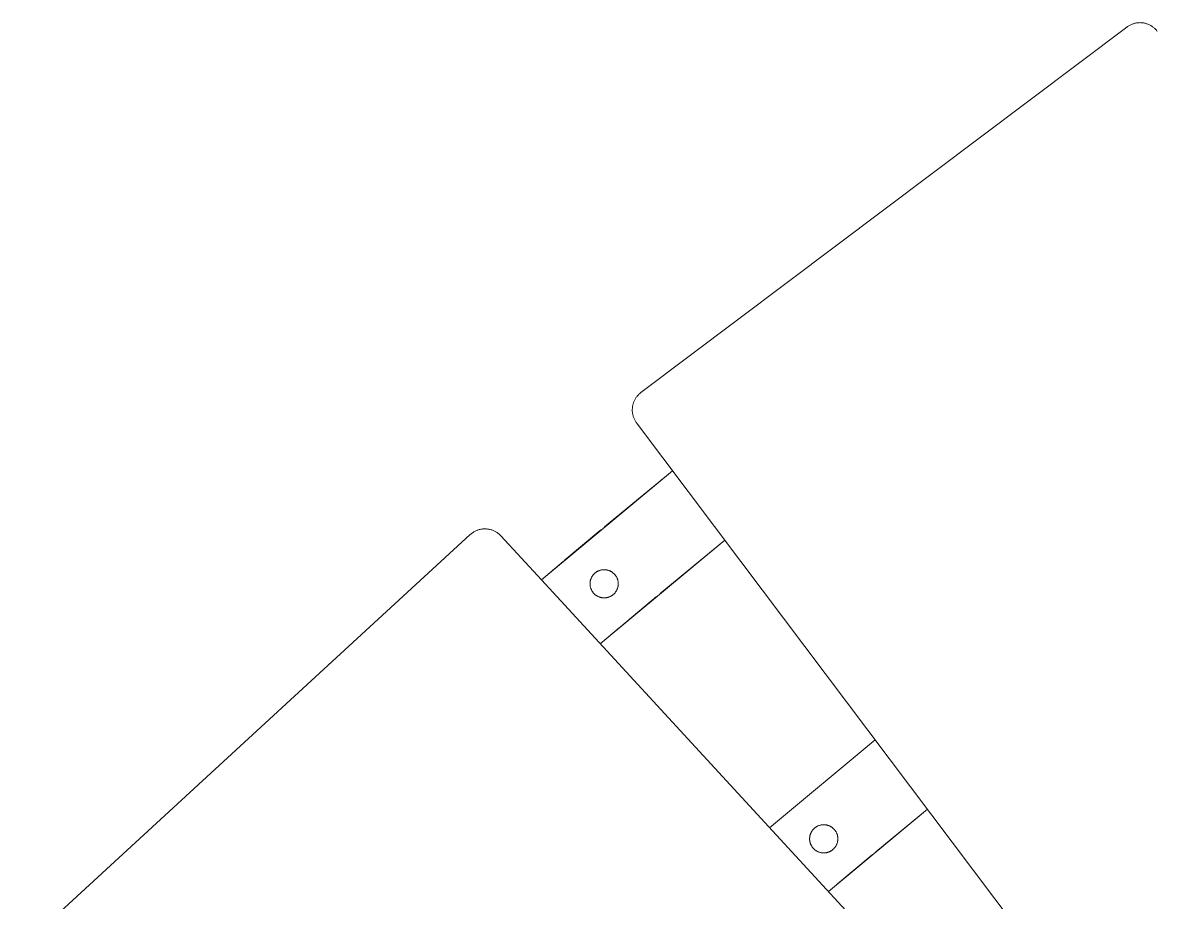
# Model space of a CAD drawing. Header units: millimetres. Extents: x -507 to 4570, y -12 to 3479.
# Drawn here: x -290.9 to -81.9, y 1392.8 to 1554.9 of the extents above; entities that cross this region are included whole.
import ezdxf

# ---------------------------------------------------------------- set-up
doc = ezdxf.new("R2010")
doc.units = ezdxf.units.MM
doc.layers.add('ZANO_R', color=7, linetype='Continuous', lineweight=0)

msp = doc.modelspace()

# ---------------------------------------------------------------- linework, layer by layer
at = {"layer": 'ZANO_R'}
for p, q in [((-86.94, 1554.47), (-86.81, 1554.53)), ((-86.81, 1554.53), (-86.69, 1554.59)), ((-86.69, 1554.59), (-86.56, 1554.64)), ((-86.56, 1554.64), (-86.43, 1554.69)), ((-86.43, 1554.69), (-86.3, 1554.73)), ((-86.3, 1554.73), (-86.17, 1554.77)), ((-86.17, 1554.77), (-86.04, 1554.81)), ((-86.04, 1554.81), (-85.91, 1554.83)), ((-85.91, 1554.83), (-85.77, 1554.86)), ((-85.77, 1554.86), (-85.64, 1554.88)), ((-85.64, 1554.88), (-85.5, 1554.9)), ((-85.5, 1554.9), (-85.37, 1554.91)), ((-85.37, 1554.91), (-85.23, 1554.91)), ((-85.23, 1554.91), (-85.09, 1554.92)), ((-85.09, 1554.92), (-84.96, 1554.91)), ((-84.96, 1554.91), (-84.82, 1554.91)), ((-84.82, 1554.91), (-84.68, 1554.89)), ((-84.68, 1554.89), (-84.55, 1554.88)), ((-84.55, 1554.88), (-84.41, 1554.86)), ((-84.41, 1554.86), (-84.28, 1554.83)), ((-84.28, 1554.83), (-84.15, 1554.8)), ((-84.15, 1554.8), (-84.01, 1554.76)), ((-84.01, 1554.76), (-83.88, 1554.72)), ((-83.88, 1554.72), (-83.75, 1554.68)), ((-83.75, 1554.68), (-83.63, 1554.63)), ((-83.63, 1554.63), (-83.5, 1554.58)), ((-83.5, 1554.58), (-83.38, 1554.52)), ((-83.38, 1554.52), (-83.25, 1554.46)), ((-177, 1486.76), (-87.51, 1554.11)), ((-87.51, 1554.11), (-87.4, 1554.19)), ((-87.4, 1554.19), (-87.29, 1554.27)), ((-87.29, 1554.27), (-87.17, 1554.34)), ((-87.17, 1554.34), (-87.06, 1554.41)), ((-87.06, 1554.41), (-86.94, 1554.47)), ((-83.25, 1554.46), (-83.13, 1554.4)), ((-83.13, 1554.4), (-83.02, 1554.33)), ((-83.02, 1554.33), (-82.9, 1554.25)), ((-82.9, 1554.25), (-82.79, 1554.18)), ((-82.79, 1554.18), (-82.68, 1554.09)), ((-82.68, 1554.09), (-82.57, 1554.01)), ((-82.57, 1554.01), (-82.47, 1553.92)), ((-82.47, 1553.92), (-82.37, 1553.83)), ((-82.37, 1553.83), (-82.27, 1553.73)), ((-82.27, 1553.73), (-82.17, 1553.64)), ((-82.17, 1553.64), (-82.08, 1553.53)), ((-82.08, 1553.53), (-82, 1553.43)), ((-82, 1553.43), (-81.91, 1553.32)), ((-178.07, 1485.54), (-178, 1485.65)), ((-178, 1485.65), (-177.93, 1485.77)), ((-177.93, 1485.77), (-177.85, 1485.88)), ((-177.85, 1485.88), (-177.77, 1485.99)), ((-177.77, 1485.99), (-177.69, 1486.1)), ((-177.69, 1486.1), (-177.6, 1486.2)), ((-177.6, 1486.2), (-177.51, 1486.3)), ((-177.51, 1486.3), (-177.41, 1486.4)), ((-177.41, 1486.4), (-177.31, 1486.5)), ((-177.31, 1486.5), (-177.21, 1486.59)), ((-177.21, 1486.59), (-177.11, 1486.68)), ((-177.11, 1486.68), (-177, 1486.76)), ((-178.59, 1483.72), (-178.58, 1483.85)), ((-178.59, 1483.58), (-178.59, 1483.72)), ((-178.59, 1483.44), (-178.59, 1483.58)), ((-178.58, 1483.85), (-178.57, 1483.99)), ((-178.57, 1483.99), (-178.55, 1484.12)), ((-178.55, 1484.12), (-178.53, 1484.26)), ((-178.53, 1484.26), (-178.51, 1484.39)), ((-178.51, 1484.39), (-178.48, 1484.53)), ((-178.48, 1484.53), (-178.44, 1484.66)), ((-178.44, 1484.66), (-178.4, 1484.79)), ((-178.4, 1484.79), (-178.36, 1484.92)), ((-178.36, 1484.92), (-178.31, 1485.04)), ((-178.31, 1485.04), (-178.26, 1485.17)), ((-178.26, 1485.17), (-178.2, 1485.29)), ((-178.2, 1485.29), (-178.14, 1485.42)), ((-178.14, 1485.42), (-178.07, 1485.54)), ((-178.59, 1483.31), (-178.59, 1483.44)), ((-178.57, 1483.17), (-178.59, 1483.31)), ((-178.56, 1483.03), (-178.57, 1483.17)), ((-178.54, 1482.9), (-178.56, 1483.03)), ((-178.51, 1482.76), (-178.54, 1482.9)), ((-178.48, 1482.63), (-178.51, 1482.76)), ((-178.45, 1482.5), (-178.48, 1482.63)), ((-178.41, 1482.37), (-178.45, 1482.5)), ((-178.37, 1482.24), (-178.41, 1482.37)), ((-178.32, 1482.11), (-178.37, 1482.24)), ((-178.27, 1481.98), (-178.32, 1482.11)), ((-178.21, 1481.86), (-178.27, 1481.98)), ((-178.15, 1481.74), (-178.21, 1481.86)), ((-178.09, 1481.62), (-178.15, 1481.74)), ((-178.02, 1481.5), (-178.09, 1481.62)), ((-177.95, 1481.38), (-178.02, 1481.5)), ((-177.87, 1481.27), (-177.95, 1481.38)), ((-177.79, 1481.16), (-177.87, 1481.27)), ((-177.79, 1481.16), (-158.59, 1455.65)), ((-195.32, 1452.24), (-171.17, 1472.36)), ((-183.71, 1462.02), (-171.17, 1472.36)), ((-290.85, 1384.75), (-208.43, 1460.58)), ((-208.43, 1460.58), (-208.33, 1460.67)), ((-208.33, 1460.67), (-208.22, 1460.76)), ((-208.22, 1460.76), (-208.11, 1460.84)), ((-208.11, 1460.84), (-208, 1460.92)), ((-208, 1460.92), (-207.89, 1461)), ((-207.89, 1461), (-207.77, 1461.07)), ((-207.77, 1461.07), (-207.66, 1461.14)), ((-207.66, 1461.14), (-207.54, 1461.2)), ((-207.54, 1461.2), (-207.41, 1461.26)), ((-207.41, 1461.26), (-207.29, 1461.32)), ((-207.29, 1461.32), (-207.16, 1461.37)), ((-207.16, 1461.37), (-207.03, 1461.42)), ((-207.03, 1461.42), (-206.9, 1461.46)), ((-206.9, 1461.46), (-206.77, 1461.5)), ((-206.77, 1461.5), (-206.64, 1461.53)), ((-206.64, 1461.53), (-206.51, 1461.56)), ((-206.51, 1461.56), (-206.37, 1461.58)), ((-206.37, 1461.58), (-206.24, 1461.6)), ((-206.24, 1461.6), (-206.1, 1461.62)), ((-206.1, 1461.62), (-205.96, 1461.63)), ((-205.96, 1461.63), (-205.83, 1461.64)), ((-205.83, 1461.64), (-205.69, 1461.64)), ((-205.69, 1461.64), (-205.56, 1461.63)), ((-205.56, 1461.63), (-205.42, 1461.63)), ((-205.42, 1461.63), (-205.28, 1461.61)), ((-205.28, 1461.61), (-205.15, 1461.6)), ((-205.15, 1461.6), (-205.01, 1461.57)), ((-205.01, 1461.57), (-204.88, 1461.55)), ((-204.88, 1461.55), (-204.75, 1461.52)), ((-204.75, 1461.52), (-204.61, 1461.48)), ((-204.61, 1461.48), (-204.48, 1461.44)), ((-204.48, 1461.44), (-204.35, 1461.4)), ((-204.35, 1461.4), (-204.23, 1461.35)), ((-204.23, 1461.35), (-204.1, 1461.29)), ((-204.1, 1461.29), (-203.98, 1461.24)), ((-203.98, 1461.24), (-203.86, 1461.17)), ((-203.86, 1461.17), (-203.74, 1461.11)), ((-203.74, 1461.11), (-203.62, 1461.04)), ((-203.62, 1461.04), (-203.5, 1460.96)), ((-203.5, 1460.96), (-203.39, 1460.89)), ((-203.39, 1460.89), (-203.28, 1460.81)), ((-203.28, 1460.81), (-203.17, 1460.72)), ((-203.17, 1460.72), (-203.07, 1460.63)), ((-203.07, 1460.63), (-202.97, 1460.54)), ((-202.97, 1460.54), (-202.87, 1460.44)), ((-191.11, 1455.81), (-184.38, 1461.45)), ((-202.87, 1460.44), (-202.78, 1460.34)), ((-202.78, 1460.34), (-195.32, 1452.24)), ((-184.48, 1440.46), (-161.54, 1459.56)), ((-173.46, 1449.73), (-161.54, 1459.56)), ((-195.32, 1452.24), (-191.31, 1455.64)), ((-158.59, 1455.65), (-98.64, 1376)), ((-195.23, 1452.14), (-195.33, 1452.23)), ((-181.16, 1436.85), (-195.32, 1452.24)), ((-195.14, 1452.04), (-195.23, 1452.14)), ((-186.32, 1452.06), (-186.3, 1452.15)), ((-186.3, 1452.15), (-186.28, 1452.23)), ((-186.28, 1452.23), (-186.25, 1452.32)), ((-186.25, 1452.32), (-186.22, 1452.41)), ((-186.22, 1452.41), (-186.19, 1452.49)), ((-186.19, 1452.49), (-186.16, 1452.57)), ((-186.16, 1452.57), (-186.12, 1452.65)), ((-186.12, 1452.65), (-186.08, 1452.73)), ((-186.08, 1452.73), (-186.04, 1452.81)), ((-186.04, 1452.81), (-185.99, 1452.89)), ((-185.99, 1452.89), (-185.94, 1452.96)), ((-185.94, 1452.96), (-185.89, 1453.04)), ((-185.89, 1453.04), (-185.84, 1453.11)), ((-185.84, 1453.11), (-185.78, 1453.18)), ((-185.78, 1453.18), (-185.72, 1453.25)), ((-185.72, 1453.25), (-185.66, 1453.32)), ((-185.66, 1453.32), (-185.6, 1453.38)), ((-185.6, 1453.38), (-185.53, 1453.44)), ((-185.53, 1453.44), (-185.47, 1453.5)), ((-185.47, 1453.5), (-185.4, 1453.56)), ((-185.4, 1453.56), (-185.33, 1453.61)), ((-185.33, 1453.61), (-185.25, 1453.66)), ((-185.25, 1453.66), (-185.18, 1453.71)), ((-185.18, 1453.71), (-185.1, 1453.76)), ((-185.1, 1453.76), (-185.02, 1453.81)), ((-185.02, 1453.81), (-184.95, 1453.85)), ((-184.95, 1453.85), (-184.86, 1453.89)), ((-184.86, 1453.89), (-184.78, 1453.92)), ((-184.78, 1453.92), (-184.7, 1453.96)), ((-184.7, 1453.96), (-184.61, 1453.99)), ((-184.61, 1453.99), (-184.53, 1454.01)), ((-184.53, 1454.01), (-184.44, 1454.04)), ((-184.44, 1454.04), (-184.36, 1454.06)), ((-184.36, 1454.06), (-184.27, 1454.08)), ((-184.27, 1454.08), (-184.18, 1454.09)), ((-184.18, 1454.09), (-184.09, 1454.11)), ((-184.09, 1454.11), (-184, 1454.12)), ((-184, 1454.12), (-183.91, 1454.12)), ((-183.91, 1454.12), (-183.82, 1454.12)), ((-183.82, 1454.12), (-183.73, 1454.12)), ((-183.73, 1454.12), (-183.64, 1454.12)), ((-183.64, 1454.12), (-183.55, 1454.12)), ((-183.55, 1454.12), (-183.46, 1454.11)), ((-183.46, 1454.11), (-183.37, 1454.09)), ((-183.37, 1454.09), (-183.29, 1454.08)), ((-183.29, 1454.08), (-183.2, 1454.06)), ((-183.2, 1454.06), (-183.11, 1454.04)), ((-183.11, 1454.04), (-183.02, 1454.01)), ((-183.02, 1454.01), (-182.94, 1453.99)), ((-182.94, 1453.99), (-182.85, 1453.96)), ((-182.85, 1453.96), (-182.77, 1453.92)), ((-182.77, 1453.92), (-182.69, 1453.89)), ((-182.69, 1453.89), (-182.61, 1453.85)), ((-182.61, 1453.85), (-182.53, 1453.81)), ((-182.53, 1453.81), (-182.45, 1453.76)), ((-182.45, 1453.76), (-182.37, 1453.71)), ((-182.37, 1453.71), (-182.3, 1453.66)), ((-182.3, 1453.66), (-182.23, 1453.61)), ((-182.23, 1453.61), (-182.16, 1453.56)), ((-182.16, 1453.56), (-182.09, 1453.5)), ((-182.09, 1453.5), (-182.02, 1453.44)), ((-182.02, 1453.44), (-181.95, 1453.38)), ((-181.95, 1453.38), (-181.89, 1453.32)), ((-181.89, 1453.32), (-181.83, 1453.25)), ((-181.83, 1453.25), (-181.77, 1453.18)), ((-181.77, 1453.18), (-181.72, 1453.11)), ((-181.72, 1453.11), (-181.66, 1453.04)), ((-181.66, 1453.04), (-181.61, 1452.96)), ((-181.61, 1452.96), (-181.56, 1452.89)), ((-181.56, 1452.89), (-181.52, 1452.81)), ((-181.52, 1452.81), (-181.47, 1452.73)), ((-181.47, 1452.73), (-181.43, 1452.65)), ((-181.43, 1452.65), (-181.4, 1452.57)), ((-181.4, 1452.57), (-181.36, 1452.49)), ((-181.36, 1452.49), (-181.33, 1452.41)), ((-181.33, 1452.41), (-181.3, 1452.32)), ((-181.3, 1452.32), (-181.28, 1452.23)), ((-181.28, 1452.23), (-181.25, 1452.15)), ((-181.25, 1452.15), (-181.23, 1452.06)), ((-186.38, 1451.61), (-186.37, 1451.7)), ((-186.38, 1451.53), (-186.38, 1451.61)), ((-186.38, 1451.44), (-186.38, 1451.53)), ((-186.37, 1451.35), (-186.38, 1451.44)), ((-186.37, 1451.7), (-186.36, 1451.79)), ((-186.36, 1451.26), (-186.37, 1451.35)), ((-186.36, 1451.79), (-186.35, 1451.88)), ((-186.35, 1451.17), (-186.36, 1451.26)), ((-186.35, 1451.88), (-186.34, 1451.97)), ((-186.34, 1451.08), (-186.35, 1451.17)), ((-186.34, 1451.97), (-186.32, 1452.06)), ((-186.32, 1450.99), (-186.34, 1451.08)), ((-186.3, 1450.9), (-186.32, 1450.99)), ((-186.28, 1450.82), (-186.3, 1450.9)), ((-186.25, 1450.73), (-186.28, 1450.82)), ((-186.22, 1450.65), (-186.25, 1450.73)), ((-186.19, 1450.56), (-186.22, 1450.65)), ((-186.16, 1450.48), (-186.19, 1450.56)), ((-186.12, 1450.4), (-186.16, 1450.48)), ((-186.08, 1450.32), (-186.12, 1450.4)), ((-186.04, 1450.24), (-186.08, 1450.32)), ((-185.99, 1450.16), (-186.04, 1450.24)), ((-185.94, 1450.09), (-185.99, 1450.16)), ((-185.89, 1450.01), (-185.94, 1450.09)), ((-181.61, 1450.09), (-181.66, 1450.01)), ((-181.56, 1450.16), (-181.61, 1450.09)), ((-181.52, 1450.24), (-181.56, 1450.16)), ((-181.47, 1450.32), (-181.52, 1450.24)), ((-181.43, 1450.4), (-181.47, 1450.32)), ((-181.4, 1450.48), (-181.43, 1450.4)), ((-181.36, 1450.56), (-181.4, 1450.48)), ((-181.33, 1450.65), (-181.36, 1450.56)), ((-181.3, 1450.73), (-181.33, 1450.65)), ((-181.28, 1450.82), (-181.3, 1450.73)), ((-181.25, 1450.9), (-181.28, 1450.82)), ((-181.23, 1450.99), (-181.25, 1450.9)), ((-181.23, 1452.06), (-181.22, 1451.97)), ((-181.22, 1451.08), (-181.23, 1450.99)), ((-181.22, 1451.97), (-181.2, 1451.88)), ((-181.2, 1451.17), (-181.22, 1451.08)), ((-181.2, 1451.88), (-181.19, 1451.79)), ((-181.19, 1451.26), (-181.2, 1451.17)), ((-181.19, 1451.79), (-181.18, 1451.7)), ((-181.18, 1451.35), (-181.19, 1451.26)), ((-181.18, 1451.7), (-181.18, 1451.61)), ((-181.18, 1451.61), (-181.18, 1451.53)), ((-181.18, 1451.53), (-181.18, 1451.44)), ((-181.18, 1451.44), (-181.18, 1451.35)), ((-185.84, 1449.94), (-185.89, 1450.01)), ((-185.78, 1449.87), (-185.84, 1449.94)), ((-185.72, 1449.8), (-185.78, 1449.87)), ((-185.66, 1449.73), (-185.72, 1449.8)), ((-185.6, 1449.67), (-185.66, 1449.73)), ((-185.53, 1449.61), (-185.6, 1449.67)), ((-185.47, 1449.55), (-185.53, 1449.61)), ((-185.4, 1449.49), (-185.47, 1449.55)), ((-185.33, 1449.44), (-185.4, 1449.49)), ((-185.25, 1449.39), (-185.33, 1449.44)), ((-185.18, 1449.34), (-185.25, 1449.39)), ((-185.1, 1449.29), (-185.18, 1449.34)), ((-185.02, 1449.24), (-185.1, 1449.29)), ((-184.95, 1449.2), (-185.02, 1449.24)), ((-184.86, 1449.16), (-184.95, 1449.2)), ((-184.78, 1449.13), (-184.86, 1449.16)), ((-184.7, 1449.09), (-184.78, 1449.13)), ((-184.61, 1449.06), (-184.7, 1449.09)), ((-184.53, 1449.04), (-184.61, 1449.06)), ((-184.44, 1449.01), (-184.53, 1449.04)), ((-184.36, 1448.99), (-184.44, 1449.01)), ((-184.27, 1448.97), (-184.36, 1448.99)), ((-184.18, 1448.96), (-184.27, 1448.97)), ((-184.09, 1448.94), (-184.18, 1448.96)), ((-184, 1448.93), (-184.09, 1448.94)), ((-183.91, 1448.93), (-184, 1448.93)), ((-183.82, 1448.93), (-183.91, 1448.93)), ((-183.73, 1448.93), (-183.82, 1448.93)), ((-183.64, 1448.93), (-183.73, 1448.93)), ((-183.55, 1448.93), (-183.64, 1448.93)), ((-183.46, 1448.94), (-183.55, 1448.93)), ((-183.37, 1448.96), (-183.46, 1448.94)), ((-183.29, 1448.97), (-183.37, 1448.96)), ((-183.2, 1448.99), (-183.29, 1448.97)), ((-183.11, 1449.01), (-183.2, 1448.99)), ((-183.02, 1449.04), (-183.11, 1449.01)), ((-182.94, 1449.06), (-183.02, 1449.04)), ((-182.85, 1449.09), (-182.94, 1449.06)), ((-182.77, 1449.13), (-182.85, 1449.09)), ((-182.69, 1449.16), (-182.77, 1449.13)), ((-182.61, 1449.2), (-182.69, 1449.16)), ((-182.53, 1449.24), (-182.61, 1449.2)), ((-182.45, 1449.29), (-182.53, 1449.24)), ((-182.37, 1449.34), (-182.45, 1449.29)), ((-182.3, 1449.39), (-182.37, 1449.34)), ((-182.23, 1449.44), (-182.3, 1449.39)), ((-182.16, 1449.49), (-182.23, 1449.44)), ((-182.09, 1449.55), (-182.16, 1449.49)), ((-182.02, 1449.61), (-182.09, 1449.55)), ((-181.95, 1449.67), (-182.02, 1449.61)), ((-181.89, 1449.73), (-181.95, 1449.67)), ((-181.83, 1449.8), (-181.89, 1449.73)), ((-181.77, 1449.87), (-181.83, 1449.8)), ((-181.72, 1449.94), (-181.77, 1449.87)), ((-181.66, 1450.01), (-181.72, 1449.94)), ((-180.78, 1443.59), (-174.13, 1449.17)), ((-184.48, 1440.46), (-180.99, 1443.42)), ((-113.66, 1363.49), (-181.16, 1436.85)), ((-153.31, 1406.58), (-133.85, 1422.78)), ((-142.46, 1394.79), (-124.22, 1409.99)), ((-133.77, 1402.1), (-124.22, 1409.99)), ((-145.4, 1406.11), (-145.34, 1406.18)), ((-145.34, 1406.18), (-145.28, 1406.25)), ((-145.28, 1406.25), (-145.22, 1406.31)), ((-145.22, 1406.31), (-145.16, 1406.38)), ((-145.16, 1406.38), (-145.09, 1406.44)), ((-145.09, 1406.44), (-145.03, 1406.5)), ((-145.03, 1406.5), (-144.96, 1406.56)), ((-144.96, 1406.56), (-144.89, 1406.61)), ((-144.89, 1406.61), (-144.81, 1406.66)), ((-144.81, 1406.66), (-144.74, 1406.71)), ((-144.74, 1406.71), (-144.66, 1406.76)), ((-144.66, 1406.76), (-144.58, 1406.81)), ((-144.58, 1406.81), (-144.5, 1406.85)), ((-144.5, 1406.85), (-144.42, 1406.89)), ((-144.42, 1406.89), (-144.34, 1406.92)), ((-144.34, 1406.92), (-144.26, 1406.96)), ((-144.26, 1406.96), (-144.17, 1406.99)), ((-144.17, 1406.99), (-144.09, 1407.01)), ((-144.09, 1407.01), (-144, 1407.04)), ((-144, 1407.04), (-143.91, 1407.06)), ((-143.91, 1407.06), (-143.83, 1407.08)), ((-143.83, 1407.08), (-143.74, 1407.09)), ((-143.74, 1407.09), (-143.65, 1407.11)), ((-143.65, 1407.11), (-143.56, 1407.11)), ((-143.56, 1407.11), (-143.47, 1407.12)), ((-143.47, 1407.12), (-143.38, 1407.12)), ((-143.38, 1407.12), (-143.29, 1407.12)), ((-143.29, 1407.12), (-143.2, 1407.12)), ((-143.2, 1407.12), (-143.11, 1407.11)), ((-143.11, 1407.11), (-143.02, 1407.11)), ((-143.02, 1407.11), (-142.93, 1407.09)), ((-142.93, 1407.09), (-142.85, 1407.08)), ((-142.85, 1407.08), (-142.76, 1407.06)), ((-142.76, 1407.06), (-142.67, 1407.04)), ((-142.67, 1407.04), (-142.58, 1407.01)), ((-142.58, 1407.01), (-142.5, 1406.99)), ((-142.5, 1406.99), (-142.41, 1406.96)), ((-142.41, 1406.96), (-142.33, 1406.92)), ((-142.33, 1406.92), (-142.25, 1406.89)), ((-142.25, 1406.89), (-142.17, 1406.85)), ((-142.17, 1406.85), (-142.09, 1406.81)), ((-142.09, 1406.81), (-142.01, 1406.76)), ((-142.01, 1406.76), (-141.93, 1406.71)), ((-141.93, 1406.71), (-141.86, 1406.66)), ((-141.86, 1406.66), (-141.79, 1406.61)), ((-141.79, 1406.61), (-141.72, 1406.56)), ((-141.72, 1406.56), (-141.65, 1406.5)), ((-141.65, 1406.5), (-141.58, 1406.44)), ((-141.58, 1406.44), (-141.51, 1406.38)), ((-141.51, 1406.38), (-141.45, 1406.31)), ((-141.45, 1406.31), (-141.39, 1406.25)), ((-141.39, 1406.25), (-141.33, 1406.18)), ((-141.33, 1406.18), (-141.28, 1406.11)), ((-145.94, 1404.52), (-145.93, 1404.61)), ((-145.93, 1404.43), (-145.94, 1404.52)), ((-145.93, 1404.7), (-145.92, 1404.79)), ((-145.93, 1404.61), (-145.93, 1404.7)), ((-145.93, 1404.35), (-145.93, 1404.43)), ((-145.92, 1404.26), (-145.93, 1404.35)), ((-145.92, 1404.79), (-145.91, 1404.88)), ((-145.91, 1404.17), (-145.92, 1404.26)), ((-145.91, 1404.88), (-145.9, 1404.97)), ((-145.9, 1404.08), (-145.91, 1404.17)), ((-145.9, 1404.97), (-145.88, 1405.06)), ((-145.88, 1403.99), (-145.9, 1404.08)), ((-145.88, 1405.06), (-145.86, 1405.15)), ((-145.86, 1405.15), (-145.84, 1405.23)), ((-145.84, 1405.23), (-145.81, 1405.32)), ((-145.81, 1405.32), (-145.78, 1405.4)), ((-145.78, 1405.4), (-145.75, 1405.49)), ((-145.75, 1405.49), (-145.72, 1405.57)), ((-145.72, 1405.57), (-145.68, 1405.65)), ((-145.68, 1405.65), (-145.64, 1405.73)), ((-145.64, 1405.73), (-145.6, 1405.81)), ((-145.6, 1405.81), (-145.55, 1405.89)), ((-145.55, 1405.89), (-145.5, 1405.96)), ((-145.5, 1405.96), (-145.45, 1406.04)), ((-145.45, 1406.04), (-145.4, 1406.11)), ((-141.28, 1406.11), (-141.22, 1406.04)), ((-141.22, 1406.04), (-141.17, 1405.96)), ((-141.17, 1405.96), (-141.12, 1405.89)), ((-141.12, 1405.89), (-141.08, 1405.81)), ((-141.08, 1405.81), (-141.03, 1405.73)), ((-141.03, 1405.73), (-140.99, 1405.65)), ((-140.99, 1405.65), (-140.96, 1405.57)), ((-140.96, 1405.57), (-140.92, 1405.49)), ((-140.92, 1405.49), (-140.89, 1405.4)), ((-140.89, 1405.4), (-140.86, 1405.32)), ((-140.86, 1405.32), (-140.83, 1405.23)), ((-140.83, 1405.23), (-140.81, 1405.15)), ((-140.81, 1405.15), (-140.79, 1405.06)), ((-140.79, 1405.06), (-140.78, 1404.97)), ((-140.78, 1404.08), (-140.79, 1403.99)), ((-140.78, 1404.97), (-140.76, 1404.88)), ((-140.76, 1404.17), (-140.78, 1404.08)), ((-140.76, 1404.88), (-140.75, 1404.79)), ((-140.75, 1404.26), (-140.76, 1404.17)), ((-140.75, 1404.79), (-140.74, 1404.7)), ((-140.74, 1404.35), (-140.75, 1404.26)), ((-140.74, 1404.7), (-140.74, 1404.61)), ((-140.74, 1404.61), (-140.74, 1404.52)), ((-140.74, 1404.52), (-140.74, 1404.43)), ((-140.74, 1404.43), (-140.74, 1404.35)), ((-145.86, 1403.9), (-145.88, 1403.99)), ((-145.84, 1403.82), (-145.86, 1403.9)), ((-145.81, 1403.73), (-145.84, 1403.82)), ((-145.78, 1403.64), (-145.81, 1403.73)), ((-145.75, 1403.56), (-145.78, 1403.64)), ((-145.72, 1403.48), (-145.75, 1403.56)), ((-145.68, 1403.4), (-145.72, 1403.48)), ((-145.64, 1403.32), (-145.68, 1403.4)), ((-145.6, 1403.24), (-145.64, 1403.32)), ((-145.55, 1403.16), (-145.6, 1403.24)), ((-145.5, 1403.08), (-145.55, 1403.16)), ((-145.45, 1403.01), (-145.5, 1403.08)), ((-145.4, 1402.94), (-145.45, 1403.01)), ((-145.34, 1402.87), (-145.4, 1402.94)), ((-145.28, 1402.8), (-145.34, 1402.87)), ((-145.22, 1402.73), (-145.28, 1402.8)), ((-145.16, 1402.67), (-145.22, 1402.73)), ((-145.09, 1402.61), (-145.16, 1402.67)), ((-145.03, 1402.55), (-145.09, 1402.61)), ((-144.96, 1402.49), (-145.03, 1402.55)), ((-144.89, 1402.44), (-144.96, 1402.49)), ((-144.81, 1402.38), (-144.89, 1402.44)), ((-144.74, 1402.33), (-144.81, 1402.38)), ((-144.66, 1402.29), (-144.74, 1402.33)), ((-144.58, 1402.24), (-144.66, 1402.29)), ((-144.5, 1402.2), (-144.58, 1402.24)), ((-144.42, 1402.16), (-144.5, 1402.2)), ((-144.34, 1402.13), (-144.42, 1402.16)), ((-144.26, 1402.09), (-144.34, 1402.13)), ((-144.17, 1402.06), (-144.26, 1402.09)), ((-144.09, 1402.04), (-144.17, 1402.06)), ((-144, 1402.01), (-144.09, 1402.04)), ((-143.91, 1401.99), (-144, 1402.01)), ((-143.83, 1401.97), (-143.91, 1401.99)), ((-142.76, 1401.99), (-142.85, 1401.97)), ((-142.67, 1402.01), (-142.76, 1401.99)), ((-142.58, 1402.04), (-142.67, 1402.01)), ((-142.5, 1402.06), (-142.58, 1402.04)), ((-142.41, 1402.09), (-142.5, 1402.06)), ((-142.33, 1402.13), (-142.41, 1402.09)), ((-142.25, 1402.16), (-142.33, 1402.13)), ((-142.17, 1402.2), (-142.25, 1402.16)), ((-142.09, 1402.24), (-142.17, 1402.2)), ((-142.01, 1402.29), (-142.09, 1402.24)), ((-141.93, 1402.33), (-142.01, 1402.29)), ((-141.86, 1402.38), (-141.93, 1402.33)), ((-141.79, 1402.44), (-141.86, 1402.38)), ((-141.72, 1402.49), (-141.79, 1402.44)), ((-141.65, 1402.55), (-141.72, 1402.49)), ((-141.58, 1402.61), (-141.65, 1402.55)), ((-141.51, 1402.67), (-141.58, 1402.61)), ((-141.45, 1402.73), (-141.51, 1402.67)), ((-141.39, 1402.8), (-141.45, 1402.73)), ((-141.33, 1402.87), (-141.39, 1402.8)), ((-141.28, 1402.94), (-141.33, 1402.87)), ((-141.22, 1403.01), (-141.28, 1402.94)), ((-141.17, 1403.08), (-141.22, 1403.01)), ((-141.12, 1403.16), (-141.17, 1403.08)), ((-141.08, 1403.24), (-141.12, 1403.16)), ((-141.03, 1403.32), (-141.08, 1403.24)), ((-140.99, 1403.4), (-141.03, 1403.32)), ((-140.96, 1403.48), (-140.99, 1403.4)), ((-140.92, 1403.56), (-140.96, 1403.48)), ((-140.89, 1403.64), (-140.92, 1403.56)), ((-140.86, 1403.73), (-140.89, 1403.64)), ((-140.83, 1403.82), (-140.86, 1403.73)), ((-140.81, 1403.9), (-140.83, 1403.82)), ((-140.79, 1403.99), (-140.81, 1403.9)), ((-143.74, 1401.96), (-143.83, 1401.97)), ((-143.65, 1401.94), (-143.74, 1401.96)), ((-143.56, 1401.93), (-143.65, 1401.94)), ((-143.47, 1401.93), (-143.56, 1401.93)), ((-143.38, 1401.92), (-143.47, 1401.93)), ((-143.29, 1401.92), (-143.38, 1401.92)), ((-143.2, 1401.93), (-143.29, 1401.92)), ((-143.11, 1401.93), (-143.2, 1401.93)), ((-143.02, 1401.94), (-143.11, 1401.93)), ((-142.93, 1401.96), (-143.02, 1401.94)), ((-142.85, 1401.97), (-142.93, 1401.96)), ((-140.79, 1396.21), (-134.41, 1401.57)), ((-142.46, 1394.79), (-140.98, 1396.05))]:
    msp.add_line(p, q, dxfattribs=at)

doc.saveas('drawing.dxf')
